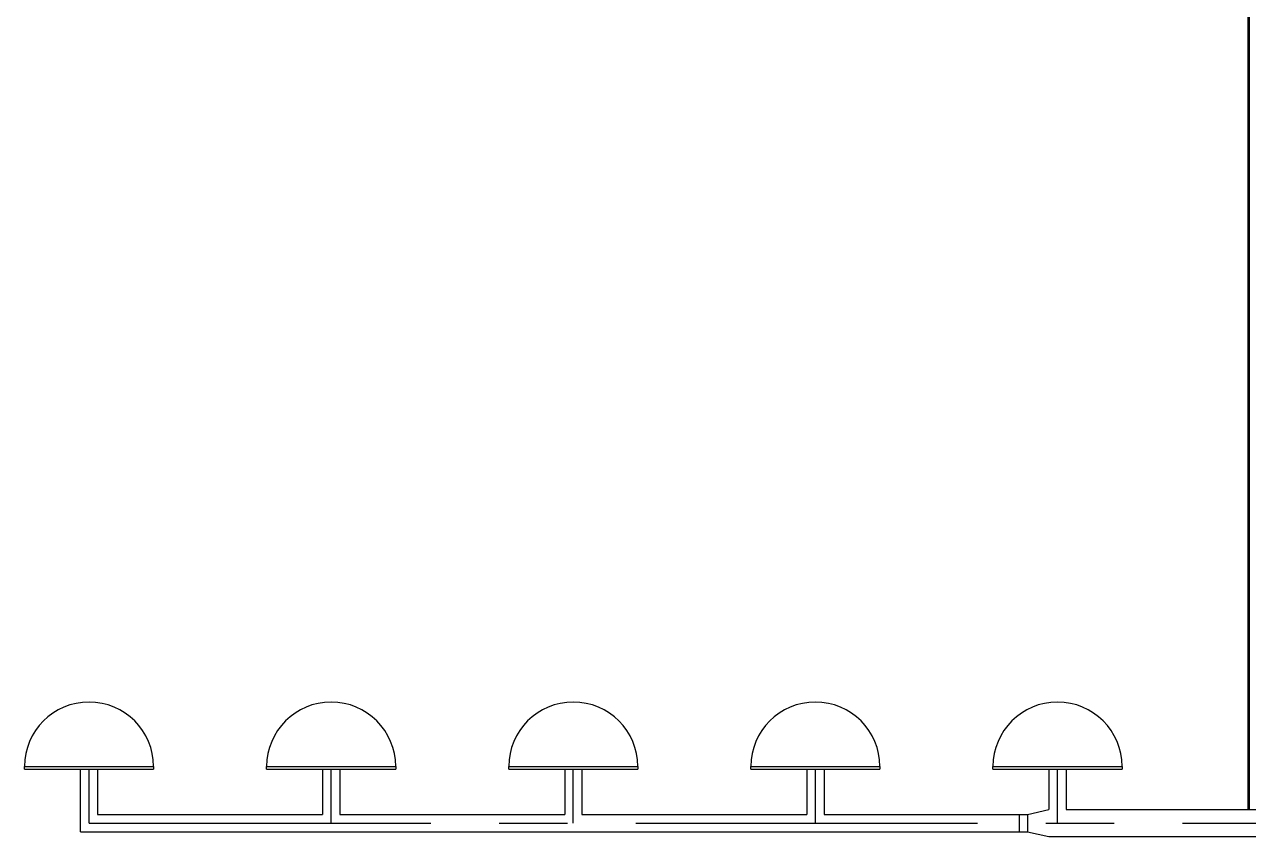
# Model space of a CAD drawing. Header units: millimetres. Extents: x 738100 to 1284508, y 138373 to 260796.
# Drawn here: x 1146073 to 1148348, y 230901 to 232410 of the extents above; entities that cross this region are included whole.
import ezdxf

# ---------------------------------------------------------------- set-up
doc = ezdxf.new("R2010")
doc.units = ezdxf.units.MM
doc.linetypes.add('CENTER', pattern=[50.8, 31.75, -6.35, 6.35, -6.35])
doc.layers.add('空气管', color=2, linetype='Continuous', lineweight=53)
doc.layers.add('轴线', color=6, linetype='CENTER')

msp = doc.modelspace()

# ---------------------------------------------------------------- linework, layer by layer
at = {"layer": '空气管', "ltscale": 20}
for p, q in [((1148348.036, 236525.824), (1148348.036, 231425.824)), ((1148348.036, 231425.824), (1148348.036, 230950.824))]:
    msp.add_line(p, q, dxfattribs=at)
at = {"layer": '空气管', "lineweight": -2, "ltscale": 20}
for p, q in [((1146073.036, 231025.824), (1146073.036, 231030.824)), ((1146073.036, 231030.824), (1146313.036, 231030.824)), ((1146313.036, 231030.824), (1146313.036, 231025.824)), ((1146523.036, 231025.824), (1146523.036, 231030.824)), ((1146523.036, 231030.824), (1146763.036, 231030.824)), ((1146763.036, 231030.824), (1146763.036, 231025.824)), ((1146973.036, 231025.824), (1146973.036, 231030.824)), ((1146973.036, 231030.824), (1147213.036, 231030.824)), ((1147213.036, 231030.824), (1147213.036, 231025.824)), ((1147423.036, 231025.824), (1147423.036, 231030.824)), ((1147423.036, 231030.824), (1147663.036, 231030.824)), ((1147663.036, 231030.824), (1147663.036, 231025.824)), ((1147873.036, 231025.824), (1147873.036, 231030.824)), ((1147873.036, 231030.824), (1148113.036, 231030.824)), ((1148113.036, 231030.824), (1148113.036, 231025.824)), ((1146073.036, 231025.824), (1146313.036, 231025.824)), ((1146177.036, 230909.824), (1146177.036, 231025.824)), ((1146209.036, 231025.824), (1146209.036, 230941.824)), ((1146523.036, 231025.824), (1146763.036, 231025.824)), ((1146627.036, 231025.824), (1146627.036, 230941.824)), ((1146659.036, 231025.824), (1146659.036, 230941.824)), ((1146973.036, 231025.824), (1147213.036, 231025.824)), ((1147077.036, 231025.824), (1147077.036, 230941.824)), ((1147109.036, 231025.824), (1147109.036, 230941.824)), ((1147423.036, 231025.824), (1147663.036, 231025.824)), ((1147527.036, 231025.824), (1147527.036, 230941.824)), ((1147559.036, 231025.824), (1147559.036, 230941.824)), ((1147873.036, 231025.824), (1148113.036, 231025.824)), ((1147977.036, 231025.824), (1147977.036, 230950.824)), ((1148009.036, 231025.824), (1148009.036, 230950.824)), ((1146209.036, 230941.824), (1146627.036, 230941.824)), ((1146659.036, 230941.824), (1147077.036, 230941.824)), ((1147109.036, 230941.824), (1147527.036, 230941.824)), ((1147559.036, 230941.824), (1147937.036, 230941.824)), ((1147922.036, 230941.824), (1147922.036, 230909.824)), ((1147937.036, 230941.824), (1147977.036, 230950.824)), ((1147937.036, 230941.824), (1147937.036, 230909.824)), ((1148009.036, 230950.824), (1148443.036, 230950.824)), ((1146177.036, 230909.824), (1147937.036, 230909.824)), ((1147937.036, 230909.824), (1147977.036, 230900.824)), ((1147977.036, 230900.824), (1148443.036, 230900.824))]:
    msp.add_line(p, q, dxfattribs=at)
for centre in [(1146193.036, 231030.824), (1146643.036, 231030.824), (1147093.036, 231030.824), (1147543.036, 231030.824), (1147993.036, 231030.824)]:
    msp.add_arc(centre, 120, 0, 180, dxfattribs=at)
at = {"layer": '轴线', "lineweight": -2, "ltscale": 20}
for p, q in [((1146193.036, 230925.824), (1146193.036, 231025.824)), ((1146643.036, 230925.824), (1146643.036, 231025.824)), ((1147093.036, 230925.824), (1147093.036, 231025.824)), ((1147543.036, 230925.824), (1147543.036, 231025.824)), ((1147993.036, 230925.824), (1147993.036, 231025.824))]:
    msp.add_line(p, q, dxfattribs=at)
at = {"layer": '轴线', "ltscale": 20}
msp.add_line((1146193.036, 230925.824), (1150693.036, 230925.824), dxfattribs=at)

doc.saveas('drawing.dxf')
